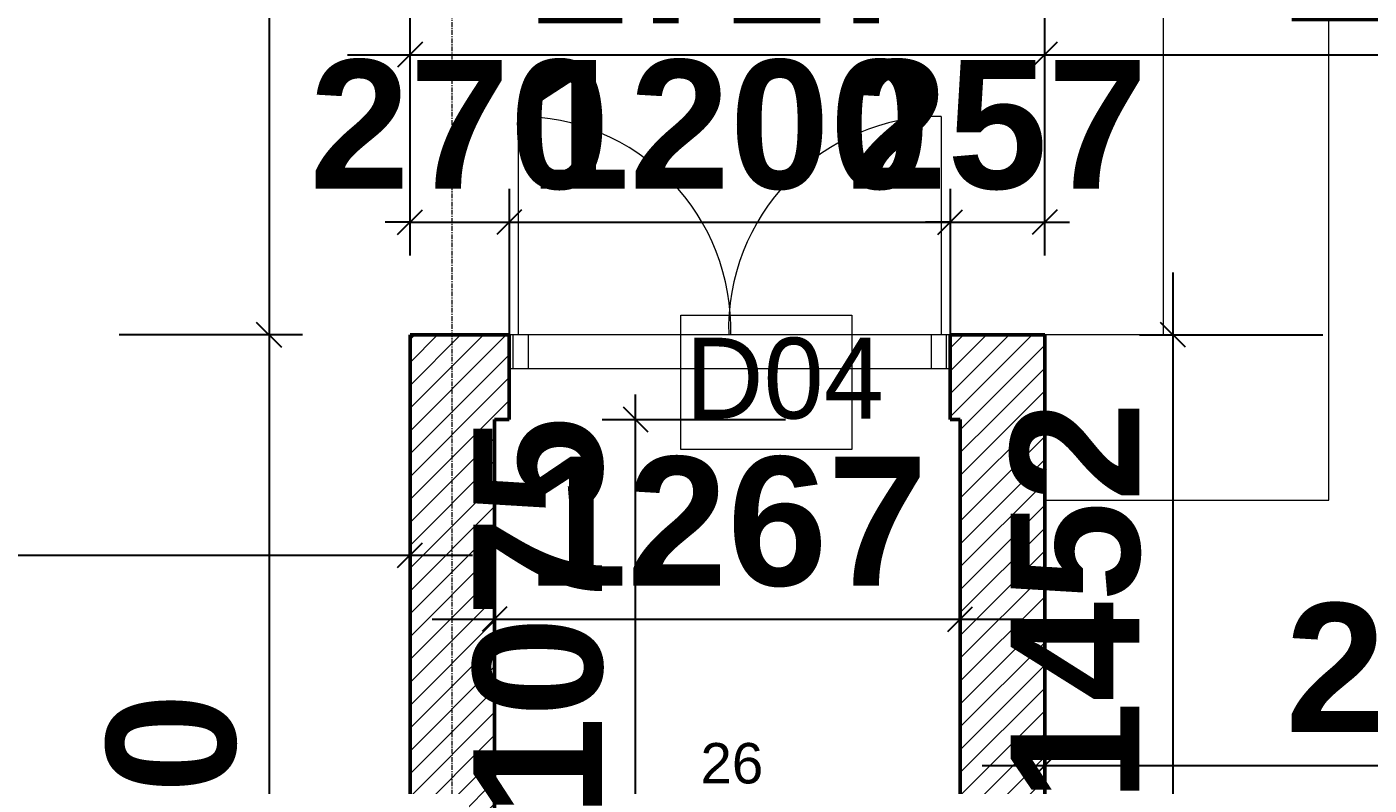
# Model space of a CAD drawing. Header units: inches. Extents: x 22 to 382261, y 22 to 371281.
# Drawn here: x 272583 to 276235, y 211676 to 213740 of the extents above; entities that cross this region are included whole.
import ezdxf

# ---------------------------------------------------------------- set-up
doc = ezdxf.new("R2010")
doc.units = ezdxf.units.IN
doc.header["$MEASUREMENT"] = 0
doc.linetypes.add('Grid Line 1_2_', pattern=[22.225, 12.7, -3.175, 3.175, -3.175])
for name, color, linetype, lineweight in [('A-ANNO-DIMS', 211, 'Continuous', 9), ('A-DETL-GENF', 92, 'Continuous', 9), ('A-DOOR', 31, 'Continuous', 9), ('A-DOOR-IDEN', 31, 'Continuous', 9), ('A-WALL-PATT', 111, 'Continuous', 9), ('I-WALL', 2, 'Continuous', 9), ('Q-CASE', 31, 'Continuous', 9), ('S-GRID', 1, 'Continuous', 9), ('S-STRS-ANNO', 31, 'Continuous', 9)]:
    doc.layers.add(name, color=color, linetype=linetype, lineweight=lineweight)
doc.styles.add('Arial_1', font='arial.ttf', dxfattribs={"height": 340})
doc.styles.add('Arial_B', font='arialbd.ttf', dxfattribs={"height": 350.793651})
doc.styles.add('Tw Cen MT Condensed', font='TCCM____.TTF', dxfattribs={"height": 1.35})
doc.dimstyles.new('2', dxfattribs={"dimscale": 304.8, "dimtxt": 346.888196, "dimasz": 0.221354, "dimexe": 1.338583, "dimexo": 0.0625, "dimgap": 0.278871, "dimtad": 1, "dimdec": 0, "dimzin": 0, "dimdsep": 46, "dimtxsty": 'Arial_B', "dimblk1": 'OBLIQUE', "dimblk2": 'OBLIQUE', "dimsah": 1, "dimcen": 0.09, "dimdle": 0.557743, "dimazin": 0, "dimtfac": 1, "dimtdec": 4, "dimtix": 1, "dimtmove": 0, "dimatfit": 3, "dimfxl": 0.557743, "dimfxlon": 1, "dimtvp": 1, "dimtolj": 1, "dimtzin": 0, "dimarcsym": 2})
pattern_1 = [(45, (255029.064, 214453.94), (-31.1127, 31.1127), [])]

# ---------------------------------------------------------------- blocks, each defined once
blk = doc.blocks.new('Doors_Door-sets_JELD-WEN_Interior_HP_FS12_FCore_Glass10_Double_1_0 - 1200 entaranc ff-788506-02-FIRST FLOOR DIM - PART B')
at = {"layer": 'A-DETL-GENF'}
for p, q in [((-575.8, 709.8), (-575.8, 115)), ((575.8, 709.8), (575.8, 115)), ((-548, 115), (-590, 115)), ((-590, 115), (-590, 23)), ((548, 115), (-548, 115)), ((-548, 23), (-548, 115)), ((548, 115), (548, 23)), ((590, 115), (548, 115)), ((590, 23), (590, 115)), ((-590, 23), (-548, 23)), ((-548, 23), (548, 23)), ((548, 23), (590, 23))]:
    blk.add_line(p, q, dxfattribs=at)
for centre, start, end in [((-575.3, 131.5), 358.365, 90.0495), ((575.3, 131.5), 89.9505, 181.635)]:
    blk.add_arc(centre, 578.3, start, end, dxfattribs=at)
at = {"layer": 'A-DOOR', "lineweight": 18}
for p, q in [((-590, 115), (-600, 115)), ((600, 115), (590, 115)), ((-600, 23), (-590, 23)), ((590, 23), (600, 23))]:
    blk.add_line(p, q, dxfattribs=at)
blk = doc.blocks.new('Casework 30 - Casework 30-869156-02-FIRST FLOOR DIM - PART B')
at = {"layer": 'Q-CASE'}
for p, q in [((21096.2, -2001.8), (21096.2, 1137.2)), ((20646.2, 925.9), (20646.2, -1551.8)), ((20646.2, -1551.8), (20323.3, -1551.8)), ((20323.3, -2001.8), (21096.2, -2001.8))]:
    blk.add_line(p, q, dxfattribs=at)
blk = doc.blocks.new('_Oblique')
at = {"color": 0, "linetype": 'ByBlock', "lineweight": -2}
blk.add_line((-0.5, -0.5), (0.5, 0.5), dxfattribs=at)
blk = doc.blocks.new('*D4183')
at = {"layer": 'A-ANNO-DIMS', "color": 0, "lineweight": -2, "transparency": 16777216}
for p, q in [((275352.4, 211820.6), (275352.4, 211321.6)), ((277752.4, 211820.6), (277752.4, 211321.6)), ((275182.4, 211729.6), (277922.4, 211729.6))]:
    blk.add_line(p, q, dxfattribs=at)
at = {"layer": 'Defpoints', "color": 0, "transparency": 16777216}
for p in [(275352.4, 211839.6), (277752.4, 211839.6), (277752.4, 211729.6)]:
    blk.add_point(p, dxfattribs=at)
at = {"layer": 'A-ANNO-DIMS', "color": 0, "lineweight": -2, "transparency": 16777216, "xscale": 67.46874999999999, "yscale": 67.46874999999999, "zscale": 67.46874999999999, "rotation": 180}
blk.add_blockref('_Oblique', (275352.4, 211729.6), dxfattribs=at)
at = {"layer": 'A-ANNO-DIMS', "color": 0, "lineweight": -2, "transparency": 16777216, "xscale": 67.46874999999999, "yscale": 67.46874999999999, "zscale": 67.46874999999999}
blk.add_blockref('_Oblique', (277752.4, 211729.6), dxfattribs=at)
at = {"layer": 'A-ANNO-DIMS', "color": 0, "transparency": 16777216, "insert": (276552.4, 211993.7), "char_height": 350.79, "width": 820.872, "attachment_point": 5, "style": 'Arial_B'}
blk.add_mtext('\\A1;2400', dxfattribs=at)
blk = doc.blocks.new('*D4184')
at = {"layer": 'A-ANNO-DIMS', "color": 0, "lineweight": -2, "transparency": 16777216}
for p, q in [((273241.6, 223077.1), (273241.6, 212732.1)), ((273332.6, 222907.1), (272833.6, 222907.1)), ((273332.6, 212902.1), (272833.6, 212902.1))]:
    blk.add_line(p, q, dxfattribs=at)
at = {"layer": 'Defpoints', "color": 0, "transparency": 16777216}
for p in [(273351.6, 222907.1), (273241.6, 212902.1), (273351.6, 212902.1)]:
    blk.add_point(p, dxfattribs=at)
at = {"layer": 'A-ANNO-DIMS', "color": 0, "lineweight": -2, "transparency": 16777216, "xscale": 67.46874999999999, "yscale": 67.46874999999999, "zscale": 67.46874999999999}
for p, rotation in [((273241.6, 222907.1), 90), ((273241.6, 212902.1), 270)]:
    blk.add_blockref('_Oblique', p, dxfattribs=dict(at, rotation=rotation))
at = {"layer": 'A-ANNO-DIMS', "color": 0, "transparency": 16777216, "insert": (272977.5, 217904.6), "char_height": 350.79, "width": 1026.089, "attachment_point": 5, "rotation": 90, "style": 'Arial_B'}
blk.add_mtext('\\A1;10005', dxfattribs=at)
blk = doc.blocks.new('*D4185')
at = {"layer": 'A-ANNO-DIMS', "color": 0, "lineweight": -2, "transparency": 16777216}
for p, q in [((273241.6, 213072.1), (273241.6, 209692.1)), ((273332.6, 212902.1), (272833.6, 212902.1)), ((273332.6, 209862.1), (272833.6, 209862.1))]:
    blk.add_line(p, q, dxfattribs=at)
at = {"layer": 'Defpoints', "color": 0, "transparency": 16777216}
for p in [(273351.6, 212902.1), (273241.6, 209862.1), (273351.6, 209862.1)]:
    blk.add_point(p, dxfattribs=at)
at = {"layer": 'A-ANNO-DIMS', "color": 0, "lineweight": -2, "transparency": 16777216, "xscale": 67.46874999999999, "yscale": 67.46874999999999, "zscale": 67.46874999999999}
for p, rotation in [((273241.6, 212902.1), 90), ((273241.6, 209862.1), 270)]:
    blk.add_blockref('_Oblique', p, dxfattribs=dict(at, rotation=rotation))
at = {"layer": 'A-ANNO-DIMS', "color": 0, "transparency": 16777216, "insert": (272977.5, 211382.1), "char_height": 350.79, "width": 820.872, "attachment_point": 5, "rotation": 90, "style": 'Arial_B'}
blk.add_mtext('\\A1;3040', dxfattribs=at)
blk = doc.blocks.new('*D4186')
at = {"layer": 'A-ANNO-DIMS', "color": 0, "lineweight": -2, "transparency": 16777216}
for p, q in [((275701.5, 213072.1), (275701.5, 211279.7)), ((275610.5, 212902.1), (276109.5, 212902.1)), ((275792.4, 211449.7), (275293.5, 211449.7))]:
    blk.add_line(p, q, dxfattribs=at)
at = {"layer": 'Defpoints', "color": 0, "transparency": 16777216}
for p in [(275591.5, 212902.1), (275701.5, 211449.7), (275811.5, 211449.7)]:
    blk.add_point(p, dxfattribs=at)
at = {"layer": 'A-ANNO-DIMS', "color": 0, "lineweight": -2, "transparency": 16777216, "xscale": 67.46874999999999, "yscale": 67.46874999999999, "zscale": 67.46874999999999}
for p, rotation in [((275701.5, 212902.1), 90), ((275701.5, 211449.7), 270)]:
    blk.add_blockref('_Oblique', p, dxfattribs=dict(at, rotation=rotation))
at = {"layer": 'A-ANNO-DIMS', "color": 0, "transparency": 16777216, "insert": (275437.4, 212175.9), "char_height": 350.79, "width": 820.872, "attachment_point": 5, "rotation": 90, "style": 'Arial_B'}
blk.add_mtext('\\A1;1452', dxfattribs=at)
blk = doc.blocks.new('*D4187')
at = {"layer": 'A-ANNO-DIMS', "color": 0, "lineweight": -2, "transparency": 16777216}
for p, q in [((273625.3, 213117.7), (273625.3, 213616.7)), ((273895.3, 213299.6), (273895.3, 212800.7)), ((273625.3, 213208.7), (273557.8, 213208.7)), ((273625.3, 213208.7), (273895.3, 213208.7)), ((273895.3, 213208.7), (273962.7, 213208.7))]:
    blk.add_line(p, q, dxfattribs=at)
at = {"layer": 'Defpoints', "color": 0, "transparency": 16777216}
for p in [(273895.3, 213318.7), (273895.3, 213208.7), (273625.3, 213098.7)]:
    blk.add_point(p, dxfattribs=at)
at = {"layer": 'A-ANNO-DIMS', "color": 0, "lineweight": -2, "transparency": 16777216, "xscale": 67.46874999999999, "yscale": 67.46874999999999, "zscale": 67.46874999999999}
blk.add_blockref('_Oblique', (273625.3, 213208.7), dxfattribs=at)
at = {"layer": 'A-ANNO-DIMS', "color": 0, "lineweight": -2, "transparency": 16777216, "xscale": 67.46874999999999, "yscale": 67.46874999999999, "zscale": 67.46874999999999, "rotation": 180}
blk.add_blockref('_Oblique', (273895.3, 213208.7), dxfattribs=at)
at = {"layer": 'A-ANNO-DIMS', "color": 0, "transparency": 16777216, "insert": (273760.3, 213472.8), "char_height": 350.79, "width": 615.654, "attachment_point": 5, "style": 'Arial_B'}
blk.add_mtext('\\A1;270', dxfattribs=at)
blk = doc.blocks.new('*D4188')
at = {"layer": 'A-ANNO-DIMS', "color": 0, "lineweight": -2, "transparency": 16777216}
for p, q in [((273895.3, 213299.6), (273895.3, 212800.7)), ((275095.3, 213299.6), (275095.3, 212800.7)), ((273725.3, 213208.7), (275265.3, 213208.7))]:
    blk.add_line(p, q, dxfattribs=at)
at = {"layer": 'Defpoints', "color": 0, "transparency": 16777216}
for p in [(273895.3, 213318.7), (275095.3, 213318.7), (275095.3, 213208.7)]:
    blk.add_point(p, dxfattribs=at)
at = {"layer": 'A-ANNO-DIMS', "color": 0, "lineweight": -2, "transparency": 16777216, "xscale": 67.46874999999999, "yscale": 67.46874999999999, "zscale": 67.46874999999999, "rotation": 180}
blk.add_blockref('_Oblique', (273895.3, 213208.7), dxfattribs=at)
at = {"layer": 'A-ANNO-DIMS', "color": 0, "lineweight": -2, "transparency": 16777216, "xscale": 67.46874999999999, "yscale": 67.46874999999999, "zscale": 67.46874999999999}
blk.add_blockref('_Oblique', (275095.3, 213208.7), dxfattribs=at)
at = {"layer": 'A-ANNO-DIMS', "color": 0, "transparency": 16777216, "insert": (274495.3, 213472.8), "char_height": 350.79, "width": 820.872, "attachment_point": 5, "style": 'Arial_B'}
blk.add_mtext('\\A1;1200', dxfattribs=at)
blk = doc.blocks.new('*D4189')
at = {"layer": 'A-ANNO-DIMS', "color": 0, "lineweight": -2, "transparency": 16777216}
for p, q in [((275352.4, 213117.7), (275352.4, 213616.7)), ((275095.3, 213299.6), (275095.3, 212800.7)), ((275095.3, 213208.7), (275027.8, 213208.7)), ((275095.3, 213208.7), (275352.4, 213208.7)), ((275352.4, 213208.7), (275419.8, 213208.7))]:
    blk.add_line(p, q, dxfattribs=at)
at = {"layer": 'Defpoints', "color": 0, "transparency": 16777216}
for p in [(275095.3, 213318.7), (275352.4, 213208.7), (275352.4, 213098.7)]:
    blk.add_point(p, dxfattribs=at)
at = {"layer": 'A-ANNO-DIMS', "color": 0, "lineweight": -2, "transparency": 16777216, "xscale": 67.46874999999999, "yscale": 67.46874999999999, "zscale": 67.46874999999999}
blk.add_blockref('_Oblique', (275095.3, 213208.7), dxfattribs=at)
at = {"layer": 'A-ANNO-DIMS', "color": 0, "lineweight": -2, "transparency": 16777216, "xscale": 67.46874999999999, "yscale": 67.46874999999999, "zscale": 67.46874999999999, "rotation": 180}
blk.add_blockref('_Oblique', (275352.4, 213208.7), dxfattribs=at)
at = {"layer": 'A-ANNO-DIMS', "color": 0, "transparency": 16777216, "insert": (275223.8, 213472.8), "char_height": 350.79, "width": 615.654, "attachment_point": 5, "style": 'Arial_B'}
blk.add_mtext('\\A1;257', dxfattribs=at)
blk = doc.blocks.new('*D4190')
at = {"layer": 'A-ANNO-DIMS', "color": 0, "lineweight": -2, "transparency": 16777216}
for p, q in [((273625.3, 213573.7), (273625.3, 214072.6)), ((275352.4, 213573.7), (275352.4, 214072.6)), ((273455.3, 213664.6), (275522.4, 213664.6))]:
    blk.add_line(p, q, dxfattribs=at)
at = {"layer": 'Defpoints', "color": 0, "transparency": 16777216}
for p in [(275352.4, 213664.6), (273625.3, 213554.6), (275352.4, 213554.6)]:
    blk.add_point(p, dxfattribs=at)
at = {"layer": 'A-ANNO-DIMS', "color": 0, "lineweight": -2, "transparency": 16777216, "xscale": 67.46874999999999, "yscale": 67.46874999999999, "zscale": 67.46874999999999, "rotation": 180}
blk.add_blockref('_Oblique', (273625.3, 213664.6), dxfattribs=at)
at = {"layer": 'A-ANNO-DIMS', "color": 0, "lineweight": -2, "transparency": 16777216, "xscale": 67.46874999999999, "yscale": 67.46874999999999, "zscale": 67.46874999999999}
blk.add_blockref('_Oblique', (275352.4, 213664.6), dxfattribs=at)
at = {"layer": 'A-ANNO-DIMS', "color": 0, "transparency": 16777216, "insert": (274488.8, 213925.7), "char_height": 350.79, "width": 820.872, "attachment_point": 5, "style": 'Arial_B'}
blk.add_mtext('\\A1;1727', dxfattribs=at)
blk = doc.blocks.new('*D4191')
at = {"layer": 'A-ANNO-DIMS', "color": 0, "lineweight": -2, "transparency": 16777216}
for p, q in [((275352.4, 213573.7), (275352.4, 214072.6)), ((277752.4, 213755.6), (277752.4, 213256.6)), ((275182.4, 213664.6), (277922.4, 213664.6))]:
    blk.add_line(p, q, dxfattribs=at)
at = {"layer": 'Defpoints', "color": 0, "transparency": 16777216}
for p in [(277752.4, 213774.6), (277752.4, 213664.6), (275352.4, 213554.6)]:
    blk.add_point(p, dxfattribs=at)
at = {"layer": 'A-ANNO-DIMS', "color": 0, "lineweight": -2, "transparency": 16777216, "xscale": 67.46874999999999, "yscale": 67.46874999999999, "zscale": 67.46874999999999, "rotation": 180}
blk.add_blockref('_Oblique', (275352.4, 213664.6), dxfattribs=at)
at = {"layer": 'A-ANNO-DIMS', "color": 0, "lineweight": -2, "transparency": 16777216, "xscale": 67.46874999999999, "yscale": 67.46874999999999, "zscale": 67.46874999999999}
blk.add_blockref('_Oblique', (277752.4, 213664.6), dxfattribs=at)
at = {"layer": 'A-ANNO-DIMS', "color": 0, "transparency": 16777216, "insert": (276552.4, 213928.7), "char_height": 350.79, "width": 820.872, "attachment_point": 5, "style": 'Arial_B'}
blk.add_mtext('\\A1;2400', dxfattribs=at)
blk = doc.blocks.new('*D4239')
at = {"layer": 'A-ANNO-DIMS', "color": 0, "lineweight": -2, "transparency": 16777216}
for p, q in [((268930.3, 212393.6), (268930.3, 211894.6)), ((273625.3, 212393.6), (273625.3, 211894.6)), ((268760.3, 212302.6), (273795.3, 212302.6))]:
    blk.add_line(p, q, dxfattribs=at)
at = {"layer": 'Defpoints', "color": 0, "transparency": 16777216}
for p in [(268930.3, 212412.6), (273625.3, 212412.6), (273625.3, 212302.6)]:
    blk.add_point(p, dxfattribs=at)
at = {"layer": 'A-ANNO-DIMS', "color": 0, "lineweight": -2, "transparency": 16777216, "xscale": 67.46874999999999, "yscale": 67.46874999999999, "zscale": 67.46874999999999, "rotation": 180}
blk.add_blockref('_Oblique', (268930.3, 212302.6), dxfattribs=at)
at = {"layer": 'A-ANNO-DIMS', "color": 0, "lineweight": -2, "transparency": 16777216, "xscale": 67.46874999999999, "yscale": 67.46874999999999, "zscale": 67.46874999999999}
blk.add_blockref('_Oblique', (273625.3, 212302.6), dxfattribs=at)
at = {"layer": 'A-ANNO-DIMS', "color": 0, "transparency": 16777216, "insert": (271277.8, 212566.9), "char_height": 350.79, "width": 820.872, "attachment_point": 5, "style": 'Arial_B'}
blk.add_mtext('\\A1;4695', dxfattribs=at)
blk = doc.blocks.new('M_Door Tag1 - M_Door Tag 2-910938-02-FIRST FLOOR DIM - PART B')
at = {"layer": 'A-DOOR-IDEN'}
for p, q in [((-1.206, 1.536), (3.019, 1.536)), ((-1.206, -1.791), (-1.206, 1.536)), ((3.019, 1.536), (3.019, -1.791)), ((3.019, -1.791), (-1.206, -1.791))]:
    blk.add_line(p, q, dxfattribs=at)
blk = doc.blocks.new('*D4250')
at = {"layer": 'A-ANNO-DIMS', "color": 0, "lineweight": -2, "transparency": 16777216}
for p, q in [((274239.2, 212672.1), (274239.2, 212739.6)), ((274148.2, 212672.1), (274647.2, 212672.1)), ((274239.2, 211597.1), (274239.2, 212672.1)), ((274148.2, 211597.1), (274647.2, 211597.1)), ((274239.2, 211597.1), (274239.2, 211529.7))]:
    blk.add_line(p, q, dxfattribs=at)
at = {"layer": 'Defpoints', "color": 0, "transparency": 16777216}
for p in [(274129.2, 212672.1), (274239.2, 212672.1), (274129.2, 211597.1)]:
    blk.add_point(p, dxfattribs=at)
at = {"layer": 'A-ANNO-DIMS', "color": 0, "lineweight": -2, "transparency": 16777216, "xscale": 67.46874999999999, "yscale": 67.46874999999999, "zscale": 67.46874999999999}
for p, rotation in [((274239.2, 212672.1), 270), ((274239.2, 211597.1), 90)]:
    blk.add_blockref('_Oblique', p, dxfattribs=dict(at, rotation=rotation))
at = {"layer": 'A-ANNO-DIMS', "color": 0, "transparency": 16777216, "insert": (273975.1, 212134.6), "char_height": 350.79, "width": 820.872, "attachment_point": 5, "rotation": 90, "style": 'Arial_B'}
blk.add_mtext('\\A1;1075', dxfattribs=at)
blk = doc.blocks.new('*D4251')
at = {"layer": 'A-ANNO-DIMS', "color": 0, "lineweight": -2, "transparency": 16777216}
for p, q in [((273855.3, 212219.3), (273855.3, 211720.4)), ((275122.4, 212219.3), (275122.4, 211720.4)), ((273685.3, 212128.4), (275292.4, 212128.4))]:
    blk.add_line(p, q, dxfattribs=at)
at = {"layer": 'Defpoints', "color": 0, "transparency": 16777216}
for p in [(273855.3, 212238.4), (275122.4, 212238.4), (275122.4, 212128.4)]:
    blk.add_point(p, dxfattribs=at)
at = {"layer": 'A-ANNO-DIMS', "color": 0, "lineweight": -2, "transparency": 16777216, "xscale": 67.46874999999999, "yscale": 67.46874999999999, "zscale": 67.46874999999999, "rotation": 180}
blk.add_blockref('_Oblique', (273855.3, 212128.4), dxfattribs=at)
at = {"layer": 'A-ANNO-DIMS', "color": 0, "lineweight": -2, "transparency": 16777216, "xscale": 67.46874999999999, "yscale": 67.46874999999999, "zscale": 67.46874999999999}
blk.add_blockref('_Oblique', (275122.4, 212128.4), dxfattribs=at)
at = {"layer": 'A-ANNO-DIMS', "color": 0, "transparency": 16777216, "insert": (274488.8, 212392.5), "char_height": 350.79, "width": 820.872, "attachment_point": 5, "style": 'Arial_B'}
blk.add_mtext('\\A1;1267', dxfattribs=at)

msp = doc.modelspace()

# ---------------------------------------------------------------- hatches: boundary and pattern name
at = {"layer": 'A-WALL-PATT'}
h = msp.add_hatch(dxfattribs=at)
h.set_pattern_fill('FP_1', color=256, style=0, pattern_type=2)
h.set_pattern_definition(pattern_1)
h.paths.add_polyline_path([(273855.3, 209632.1), (273855.3, 212902.1), (273625.3, 212902.1), (273625.3, 209632.1)])
h = msp.add_hatch(dxfattribs=at)
h.set_pattern_fill('FP_1', color=256, style=0, pattern_type=2)
h.set_pattern_definition(pattern_1)
h.paths.add_polyline_path([(275095.3, 212672.1), (275352.4, 212672.1), (275352.4, 212902.1), (275095.3, 212902.1)])
h.paths.add_polyline_path([(273895.3, 212672.1), (273895.3, 212902.1), (273855.3, 212902.1), (273855.3, 212672.1)])
h = msp.add_hatch(dxfattribs=at)
h.set_pattern_fill('FP_1', color=256, style=0, pattern_type=2)
h.set_pattern_definition(pattern_1)
h.paths.add_polyline_path([(275122.4, 211219.7), (275352.4, 211219.7), (275352.4, 212672.1), (275122.4, 212672.1), (275122.4, 211449.7)])

# ---------------------------------------------------------------- linework, layer by layer
at = {"layer": 'I-WALL', "lineweight": 50}
for p, q in [((273895.3, 212902.1), (273625.3, 212902.1)), ((273625.3, 212902.1), (273625.3, 209862.1)), ((273895.3, 212672.1), (273895.3, 212902.1)), ((275352.4, 212902.1), (275095.3, 212902.1)), ((275095.3, 212902.1), (275095.3, 212672.1)), ((275352.4, 211449.7), (275352.4, 212902.1)), ((273855.3, 209632.1), (273855.3, 212672.1)), ((273855.3, 212672.1), (273895.3, 212672.1)), ((275095.3, 212672.1), (275122.4, 212672.1)), ((275122.4, 212672.1), (275122.4, 211219.7))]:
    msp.add_line(p, q, dxfattribs=at)
at = {"layer": 'S-GRID', "linetype": 'Grid Line 1_2_'}
msp.add_line((273740.3, 205050.6), (273740.3, 229464.7), dxfattribs=at)

# ---------------------------------------------------------------- block references
at = {"layer": 'A-DETL-GENF'}
msp.add_blockref('Doors_Door-sets_JELD-WEN_Interior_HP_FS12_FCore_Glass10_Double_1_0 - 1200 entaranc ff-788506-02-FIRST FLOOR DIM - PART B', (274495.3, 212787.1), dxfattribs=at)
at = {"layer": 'A-DOOR-IDEN', "xscale": 110, "yscale": 110, "zscale": 110}
msp.add_blockref('M_Door Tag1 - M_Door Tag 2-910938-02-FIRST FLOOR DIM - PART B', (274495.3, 212787.1), dxfattribs=at)
at = {"layer": 'Q-CASE'}
msp.add_blockref('Casework 30 - Casework 30-869156-02-FIRST FLOOR DIM - PART B', (255029.1, 214453.9), dxfattribs=at)

# ---------------------------------------------------------------- texts
at = {"layer": 'A-DOOR-IDEN', "insert": (274375, 212894.3), "char_height": 220, "width": 493.839, "attachment_point": 1, "style": 'Tw Cen MT Condensed'}
msp.add_mtext('D04', dxfattribs=at)
at = {"layer": 'S-STRS-ANNO', "insert": (274415.7, 211791.1), "char_height": 110, "width": 203.047, "attachment_point": 1, "line_spacing_factor": 0.941778, "style": 'Arial_1'}
msp.add_mtext('26', dxfattribs=at)

# ---------------------------------------------------------------- dimensions: what is measured, and where the dimension line sits
at = {"layer": 'A-ANNO-DIMS'}
for base, p1, p2, override, picture, middle in [((273241.6, 212902.1), (273351.6, 222907.1), (273351.6, 212902.1), {"dimpost": '<>', "dimfxl": 10005}, '*D4184', (272977.5, 217904.6)), ((273241.6, 209862.1), (273351.6, 212902.1), (273351.6, 209862.1), {"dimpost": '<>', "dimfxl": 3040}, '*D4185', (272977.5, 211382.1)), ((275701.5, 211449.7), (275591.5, 212902.1), (275811.5, 211449.7), {"dimpost": '<>', "dimfxl": 1469.024257}, '*D4186', (275437.4, 212175.9)), ((274239.2, 212672.1), (274129.2, 211597.1), (274129.2, 212672.1), {"dimpost": '<>', "dimfxl": 1075}, '*D4250', (273975.1, 212134.6))]:
    dim = msp.add_linear_dim(base=base, p1=p1, p2=p2, angle=90, dimstyle='2', override=override, dxfattribs=at)
    dim.commit()
    dim.dimension.update_dxf_attribs({"geometry": picture, "text_midpoint": middle})
for base, p1, p2, override, picture, middle in [((275352.4, 213664.6), (273625.3, 213554.6), (275352.4, 213554.6), {"dimpost": '<>', "dimfxl": 1727.1}, '*D4190', (274488.8, 213925.7)), ((277752.4, 213664.6), (275352.4, 213554.6), (277752.4, 213774.6), {"dimpost": '<>', "dimfxl": 2410.06224}, '*D4191', (276552.4, 213928.7)), ((273895.3, 213208.7), (273625.3, 213098.7), (273895.3, 213318.7), {"dimpost": '<>', "dimfxl": 348.281495}, '*D4187', (273760.3, 213472.8)), ((275095.3, 213208.7), (273895.3, 213318.7), (275095.3, 213318.7), {"dimpost": '<>', "dimfxl": 1200}, '*D4188', (274495.3, 213472.8)), ((275352.4, 213208.7), (275095.3, 213318.7), (275352.4, 213098.7), {"dimpost": '<>', "dimfxl": 338.379092}, '*D4189', (275223.8, 213472.8)), ((273625.3, 212302.6), (268930.3, 212412.6), (273625.3, 212412.6), {"dimpost": '<>', "dimfxl": 4695}, '*D4239', (271277.8, 212566.9)), ((275122.4, 212128.4), (273855.3, 212238.4), (275122.4, 212238.4), {"dimpost": '<>', "dimfxl": 1267.1}, '*D4251', (274488.8, 212392.5)), ((277752.4, 211729.6), (275352.4, 211839.6), (277752.4, 211839.6), {"dimpost": '<>', "dimfxl": 2400}, '*D4183', (276552.4, 211993.7))]:
    dim = msp.add_linear_dim(base=base, p1=p1, p2=p2, dimstyle='2', override=override, dxfattribs=at)
    dim.commit()
    dim.dimension.update_dxf_attribs({"geometry": picture, "text_midpoint": middle})

doc.saveas('drawing.dxf')
